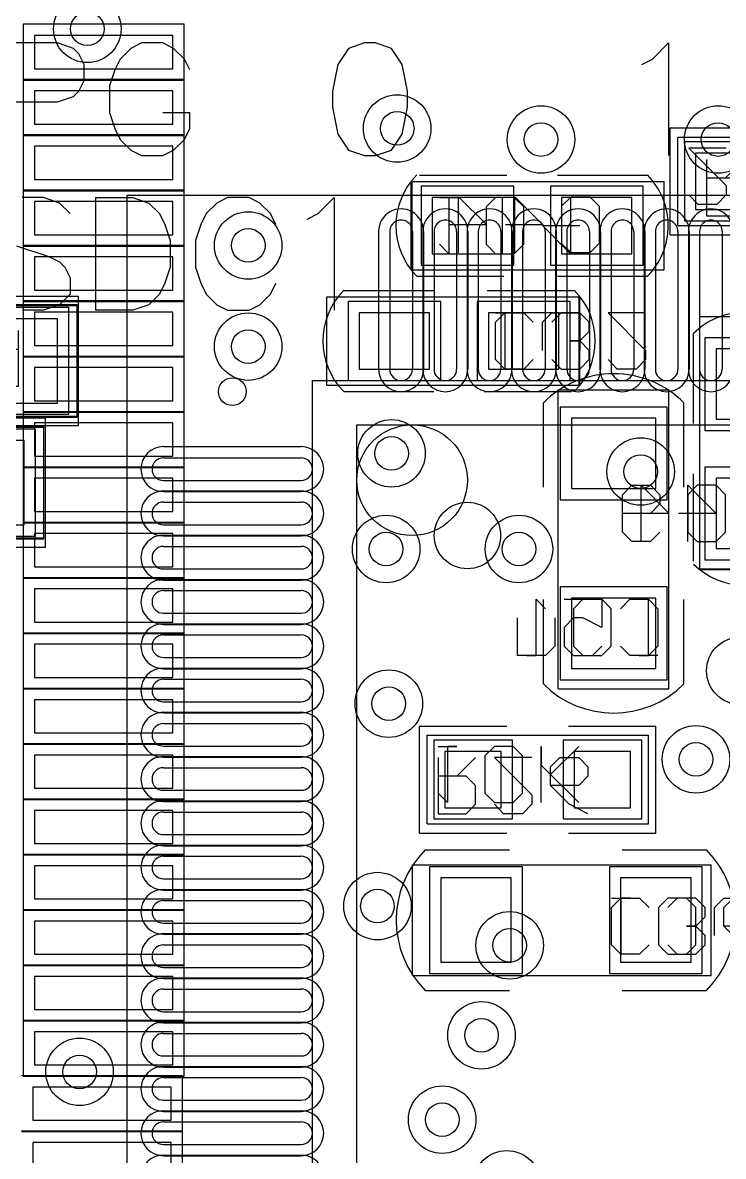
# Model space of a CAD drawing. Header units: millimetres. Extents: x 40.7 to 137.6, y 57.5 to 86.7.
# Drawn here: x 49.02 to 55.35, y 70.71 to 80.96 of the extents above; entities that cross this region are included whole.
import ezdxf

# ---------------------------------------------------------------- set-up
doc = ezdxf.new("R2010")
doc.units = ezdxf.units.MM
for name, color, linetype in [('BottomOverlay', 54, 'Continuous'), ('BottomPaste', 16, 'Continuous'), ('BottomSolder', 6, 'Continuous'), ('DrillDrawing', 1, 'Continuous'), ('Mechanical13', 56, 'Continuous'), ('Mechanical14', 56, 'Continuous'), ('Mechanical15', 56, 'Continuous'), ('Mechanical16', 56, 'Continuous'), ('MultiLayer', 9, 'Continuous'), ('TopOverlay', 2, 'Continuous'), ('TopPaste', 8, 'Continuous'), ('TopSolder', 216, 'Continuous'), ('ViaHoleLayer', 16, 'Continuous')]:
    doc.layers.add(name, color=color, linetype=linetype)

# ---------------------------------------------------------------- blocks, each defined once
blk = doc.blocks.new('0402C_B_20')
at = {"layer": 'BottomOverlay'}
for p, q in [((0.356, 0.457), (-0.432, 0.457)), ((1.626, 0.457), (0.813, 0.457)), ((0.33, -0.457), (-0.457, -0.457)), ((1.626, -0.457), (0.813, -0.457))]:
    blk.add_line(p, q, dxfattribs=at)
for centre, start, end in [((0, 0), 135, 225), ((1.168, 0), 315, 45)]:
    blk.add_arc(centre, 0.647, start, end, dxfattribs=at)
at = {"layer": 'BottomPaste'}
for p, q in [((-0.318, 0.254), (-0.318, -0.254)), ((0.318, 0.254), (-0.318, 0.254)), ((0.318, -0.254), (0.318, 0.254)), ((0.851, 0.254), (0.851, -0.254)), ((1.486, 0.254), (0.851, 0.254)), ((1.486, -0.254), (1.486, 0.254)), ((-0.318, -0.254), (0.318, -0.254)), ((0.851, -0.254), (1.486, -0.254))]:
    blk.add_line(p, q, dxfattribs=at)
at = {"layer": 'BottomSolder'}
for p, q in [((-0.419, 0.356), (-0.419, -0.356)), ((0.419, 0.356), (-0.419, 0.356)), ((0.419, -0.356), (0.419, 0.356)), ((0.749, 0.356), (0.749, -0.356)), ((1.587, 0.356), (0.749, 0.356)), ((1.587, -0.356), (1.587, 0.356)), ((-0.419, -0.356), (0.419, -0.356)), ((0.749, -0.356), (1.587, -0.356))]:
    blk.add_line(p, q, dxfattribs=at)
at = {"layer": 'Mechanical14'}
for p, q in [((-0.508, 0.4), (-0.508, -0.4)), ((1.778, 0.4), (-0.508, 0.4)), ((1.778, 0.4), (1.778, -0.4)), ((-1.1, 0.169), (-1.016, 0.254)), ((-1.016, 0.254), (-0.846, 0.254)), ((-0.846, 0.254), (-0.762, 0.169)), ((-0.508, 0.254), (-0.592, 0.169)), ((-0.338, 0.254), (-0.508, 0.254)), ((-0.254, 0.169), (-0.338, 0.254)), ((-0.085, 0.169), (0, 0.254)), ((0, 0.254), (0.169, 0.254)), ((0.169, 0.254), (0.254, 0.169)), ((-1.1, 0.085), (-1.1, 0.169)), ((-0.592, 0.169), (-0.592, 0.085)), ((0.254, 0.169), (0.254, -0.169)), ((-0.762, -0.254), (-1.1, 0.085)), ((-0.592, 0.085), (-0.508, 0)), ((-0.508, 0), (-0.592, -0.085)), ((-0.592, -0.085), (-0.592, -0.169)), ((-0.508, 0), (-0.423, 0)), ((-0.423, 0), (-0.508, 0)), ((-0.592, -0.169), (-0.508, -0.254)), ((-0.338, -0.254), (-0.254, -0.169)), ((0, -0.254), (-0.085, -0.169)), ((0.254, -0.169), (0.169, -0.254)), ((-1.1, -0.254), (-0.762, -0.254)), ((-0.508, -0.254), (-0.338, -0.254)), ((0.169, -0.254), (0, -0.254)), ((1.778, -0.4), (-0.508, -0.4))]:
    blk.add_line(p, q, dxfattribs=at)
at = {"layer": 'Mechanical16'}
for p, q in [((1.778, 0.4), (-0.5, 0.4)), ((-0.5, 0.4), (-0.5, -0.4)), ((1.778, 0.4), (1.778, -0.4)), ((0.169, -0.254), (0.169, 0.254)), ((0.169, 0.254), (0.254, 0.169)), ((-0.508, -0.254), (-0.508, 0.085)), ((-0.169, 0.085), (-0.169, -0.169)), ((-0.169, -0.169), (-0.254, -0.254)), ((-0.254, -0.254), (-0.508, -0.254)), ((0.254, -0.254), (0.085, -0.254)), ((0.085, -0.254), (0.169, -0.254)), ((1.778, -0.4), (-0.5, -0.4))]:
    blk.add_line(p, q, dxfattribs=at)
blk = doc.blocks.new('0603C_B_24')
at = {"layer": 'BottomOverlay'}
for p, q in [((0.305, 0.635), (-0.457, 0.635)), ((2.083, 0.635), (1.321, 0.635)), ((0.305, -0.635), (-0.457, -0.635)), ((2.083, -0.635), (1.321, -0.635))]:
    blk.add_line(p, q, dxfattribs=at)
for centre, start, end in [((0.178, 0), 135, 225), ((1.448, 0), 315, 45)]:
    blk.add_arc(centre, 0.898, start, end, dxfattribs=at)
at = {"layer": 'BottomPaste'}
for p, q in [((-0.318, 0.381), (-0.318, -0.381)), ((0.318, 0.381), (-0.318, 0.381)), ((0.318, -0.381), (0.318, 0.381)), ((1.308, 0.381), (1.308, -0.381)), ((1.943, 0.381), (1.308, 0.381)), ((1.943, -0.381), (1.943, 0.381)), ((-0.318, -0.381), (0.318, -0.381)), ((1.308, -0.381), (1.943, -0.381))]:
    blk.add_line(p, q, dxfattribs=at)
at = {"layer": 'BottomSolder'}
for p, q in [((-0.419, 0.483), (-0.419, -0.483)), ((0.419, 0.483), (-0.419, 0.483)), ((0.419, -0.483), (0.419, 0.483)), ((1.206, 0.483), (1.206, -0.483)), ((2.045, 0.483), (1.206, 0.483)), ((2.045, -0.483), (2.045, 0.483)), ((-0.419, -0.483), (0.419, -0.483)), ((1.206, -0.483), (2.045, -0.483))]:
    blk.add_line(p, q, dxfattribs=at)
at = {"layer": 'Mechanical14'}
for p, q in [((-0.5, 0.5), (-0.5, -0.5)), ((2.2, 0.5), (-0.5, 0.5)), ((2.2, 0.5), (2.2, -0.5)), ((-0.954, 0.308), (-0.785, 0.223)), ((-0.362, 0.308), (-0.446, 0.223)), ((-0.192, 0.308), (-0.362, 0.308)), ((-0.108, 0.223), (-0.192, 0.308)), ((0.061, 0.223), (0.146, 0.308)), ((0.146, 0.308), (0.315, 0.308)), ((0.315, 0.308), (0.4, 0.223)), ((-0.785, 0.223), (-0.616, 0.054)), ((-0.446, 0.223), (-0.446, 0.139)), ((0.4, 0.223), (0.4, -0.115)), ((-0.446, 0.139), (-0.362, 0.054)), ((-0.954, -0.031), (-0.87, 0.054)), ((-0.87, 0.054), (-0.616, 0.054)), ((-0.616, 0.054), (-0.616, -0.115)), ((-0.362, 0.054), (-0.446, -0.031)), ((-0.362, 0.054), (-0.277, 0.054)), ((-0.277, 0.054), (-0.362, 0.054)), ((-0.954, -0.115), (-0.954, -0.031)), ((-0.446, -0.031), (-0.446, -0.115)), ((-0.87, -0.2), (-0.954, -0.115)), ((-0.7, -0.2), (-0.87, -0.2)), ((-0.616, -0.115), (-0.7, -0.2)), ((-0.446, -0.115), (-0.362, -0.2)), ((-0.362, -0.2), (-0.192, -0.2)), ((-0.192, -0.2), (-0.108, -0.115)), ((0.146, -0.2), (0.061, -0.115)), ((0.315, -0.2), (0.146, -0.2)), ((0.4, -0.115), (0.315, -0.2)), ((2.2, -0.5), (-0.5, -0.5))]:
    blk.add_line(p, q, dxfattribs=at)
at = {"layer": 'Mechanical16'}
for p, q in [((2.2, 0.5), (-0.5, 0.5)), ((-0.5, 0.5), (-0.5, -0.5)), ((2.2, 0.5), (2.2, -0.5)), ((-0.277, 0.308), (-0.362, 0.223)), ((-0.108, 0.308), (-0.277, 0.308)), ((-0.023, 0.223), (-0.108, 0.308)), ((0.315, -0.2), (0.315, 0.308)), ((0.315, 0.308), (0.4, 0.223)), ((-0.362, 0.223), (-0.362, -0.115)), ((-0.023, -0.115), (-0.023, 0.223)), ((-0.87, -0.2), (-0.87, 0.139)), ((-0.531, 0.139), (-0.531, -0.115)), ((-0.616, -0.2), (-0.87, -0.2)), ((-0.531, -0.115), (-0.616, -0.2)), ((-0.362, -0.115), (-0.277, -0.2)), ((-0.277, -0.2), (-0.108, -0.2)), ((-0.108, -0.2), (-0.023, -0.115)), ((0.4, -0.2), (0.231, -0.2)), ((0.231, -0.2), (0.315, -0.2)), ((2.2, -0.5), (-0.5, -0.5))]:
    blk.add_line(p, q, dxfattribs=at)
blk = doc.blocks.new('0402C_B_32')
at = {"layer": 'BottomOverlay'}
for p, q in [((-0.432, 0.457), (0.356, 0.457)), ((0.813, 0.457), (1.626, 0.457)), ((-0.457, -0.457), (0.33, -0.457)), ((0.813, -0.457), (1.626, -0.457))]:
    blk.add_line(p, q, dxfattribs=at)
for centre, start, end in [((0, 0), 135, 225), ((1.168, 0), 315, 45)]:
    blk.add_arc(centre, 0.647, start, end, dxfattribs=at)
at = {"layer": 'BottomPaste'}
for p, q in [((-0.318, 0.254), (-0.318, -0.254)), ((0.318, 0.254), (-0.318, 0.254)), ((0.318, -0.254), (0.318, 0.254)), ((0.851, 0.254), (0.851, -0.254)), ((1.486, 0.254), (0.851, 0.254)), ((1.486, -0.254), (1.486, 0.254)), ((-0.318, -0.254), (0.318, -0.254)), ((0.851, -0.254), (1.486, -0.254))]:
    blk.add_line(p, q, dxfattribs=at)
at = {"layer": 'BottomSolder'}
for p, q in [((-0.419, 0.356), (-0.419, -0.356)), ((0.419, 0.356), (-0.419, 0.356)), ((0.419, -0.356), (0.419, 0.356)), ((0.749, 0.356), (0.749, -0.356)), ((1.587, 0.356), (0.749, 0.356)), ((1.587, -0.356), (1.587, 0.356)), ((-0.419, -0.356), (0.419, -0.356)), ((0.749, -0.356), (1.587, -0.356))]:
    blk.add_line(p, q, dxfattribs=at)
at = {"layer": 'Mechanical14'}
for p, q in [((-0.508, 0.4), (1.778, 0.4)), ((-0.508, -0.4), (-0.508, 0.4)), ((1.778, -0.4), (1.778, 0.4)), ((-0.08, -0.247), (-0.08, 0.261)), ((-0.08, 0.261), (0.174, 0.007)), ((0.428, -0.247), (0.428, 0.261)), ((0.428, 0.261), (0.682, 0.007)), ((0.851, 0.176), (0.936, 0.261)), ((0.936, 0.261), (1.105, 0.261)), ((1.105, 0.261), (1.19, 0.176)), ((1.19, 0.176), (1.19, -0.163)), ((0.174, 0.007), (-0.164, 0.007)), ((0.682, 0.007), (0.344, 0.007)), ((0.936, -0.247), (0.851, -0.163)), ((1.19, -0.163), (1.105, -0.247)), ((1.105, -0.247), (0.936, -0.247)), ((-0.508, -0.4), (1.778, -0.4))]:
    blk.add_line(p, q, dxfattribs=at)
at = {"layer": 'Mechanical16'}
for p, q in [((-0.5, -0.4), (-0.5, 0.4)), ((-0.5, 0.4), (1.778, 0.4)), ((1.778, -0.4), (1.778, 0.4)), ((-0.254, 0.254), (-0.085, 0.254)), ((-0.085, 0.254), (-0.169, 0.254)), ((-0.169, 0.254), (-0.169, -0.254)), ((0.254, 0.254), (0.169, 0.169)), ((0.423, 0.254), (0.254, 0.254)), ((0.508, 0.169), (0.423, 0.254)), ((0.931, 0.254), (0.931, -0.254)), ((0.169, 0.169), (0.169, -0.169)), ((0.508, -0.169), (0.508, 0.169)), ((0.931, -0.254), (0.677, 0)), ((0.677, 0), (1.016, 0)), ((-0.169, -0.254), (-0.254, -0.169)), ((0.169, -0.169), (0.254, -0.254)), ((0.423, -0.254), (0.508, -0.169)), ((0.254, -0.254), (0.423, -0.254)), ((-0.5, -0.4), (1.778, -0.4))]:
    blk.add_line(p, q, dxfattribs=at)
blk = doc.blocks.new('0402C_B_33')
at = {"layer": 'BottomOverlay'}
for p, q in [((-0.432, 0.457), (0.356, 0.457)), ((0.813, 0.457), (1.626, 0.457)), ((-0.457, -0.457), (0.33, -0.457)), ((0.813, -0.457), (1.626, -0.457))]:
    blk.add_line(p, q, dxfattribs=at)
for centre, start, end in [((0, 0), 135, 225), ((1.168, 0), 315, 45)]:
    blk.add_arc(centre, 0.647, start, end, dxfattribs=at)
at = {"layer": 'BottomPaste'}
for p, q in [((-0.318, 0.254), (-0.318, -0.254)), ((0.318, 0.254), (-0.318, 0.254)), ((0.318, -0.254), (0.318, 0.254)), ((0.851, 0.254), (0.851, -0.254)), ((1.486, 0.254), (0.851, 0.254)), ((1.486, -0.254), (1.486, 0.254)), ((-0.318, -0.254), (0.318, -0.254)), ((0.851, -0.254), (1.486, -0.254))]:
    blk.add_line(p, q, dxfattribs=at)
at = {"layer": 'BottomSolder'}
for p, q in [((-0.419, 0.356), (-0.419, -0.356)), ((0.419, 0.356), (-0.419, 0.356)), ((0.419, -0.356), (0.419, 0.356)), ((0.749, 0.356), (0.749, -0.356)), ((1.587, 0.356), (0.749, 0.356)), ((1.587, -0.356), (1.587, 0.356)), ((-0.419, -0.356), (0.419, -0.356)), ((0.749, -0.356), (1.587, -0.356))]:
    blk.add_line(p, q, dxfattribs=at)
at = {"layer": 'Mechanical14'}
for p, q in [((-0.254, 1.016), (-0.169, 1.1)), ((-0.169, 1.1), (0.169, 1.1)), ((0, 0.846), (0, 1.1)), ((0.169, 1.1), (0.254, 1.016)), ((-0.254, 0.846), (-0.254, 1.016)), ((0.254, 1.016), (0.254, 0.846)), ((-0.169, 0.762), (-0.254, 0.846)), ((0.085, 0.762), (0, 0.846)), ((0.254, 0.846), (0.169, 0.762)), ((0.169, 0.762), (0.085, 0.762)), ((0, 0.254), (0, 0.592)), ((-0.254, 0.508), (0.254, 0.508)), ((0.254, 0.508), (0, 0.254)), ((-0.508, 0.4), (-0.508, -0.4)), ((-0.508, 0.4), (1.778, 0.4)), ((1.778, 0.4), (1.778, -0.4)), ((-0.254, 0), (-0.169, 0.085)), ((0.169, 0.085), (0.254, 0)), ((-0.254, -0.169), (-0.254, 0)), ((0.254, 0), (0.254, -0.169)), ((-0.169, -0.254), (-0.254, -0.169)), ((0.254, -0.169), (0.169, -0.254)), ((0.169, -0.254), (-0.169, -0.254)), ((-0.508, -0.4), (1.778, -0.4))]:
    blk.add_line(p, q, dxfattribs=at)
at = {"layer": 'Mechanical16'}
for p, q in [((-0.254, 0.931), (0.254, 0.931)), ((0, 0.677), (0, 1.016)), ((0.254, 0.931), (0, 0.677)), ((-0.169, 0.508), (-0.254, 0.423)), ((-0.254, 0.423), (-0.254, 0.254)), ((0.169, 0.508), (-0.169, 0.508)), ((0.254, 0.423), (0.169, 0.508)), ((0.254, 0.254), (0.254, 0.423)), ((-0.5, 0.4), (1.778, 0.4)), ((-0.5, 0.4), (-0.5, -0.4)), ((1.778, 0.4), (1.778, -0.4)), ((-0.254, 0.254), (-0.169, 0.169)), ((0.169, 0.169), (0.254, 0.254)), ((-0.169, 0.169), (0.169, 0.169)), ((-0.254, -0.254), (-0.254, -0.085)), ((-0.254, -0.085), (-0.254, -0.169)), ((-0.254, -0.169), (0.254, -0.169)), ((0.254, -0.169), (0.169, -0.254)), ((-0.5, -0.4), (1.778, -0.4))]:
    blk.add_line(p, q, dxfattribs=at)
blk = doc.blocks.new('0603C_B_35')
at = {"layer": 'BottomOverlay'}
for p, q in [((-0.457, 0.635), (0.305, 0.635)), ((1.321, 0.635), (2.083, 0.635)), ((-0.457, -0.635), (0.305, -0.635)), ((1.321, -0.635), (2.083, -0.635))]:
    blk.add_line(p, q, dxfattribs=at)
for centre, start, end in [((0.178, 0), 135, 225), ((1.448, 0), 315, 45)]:
    blk.add_arc(centre, 0.898, start, end, dxfattribs=at)
at = {"layer": 'BottomPaste'}
for p, q in [((-0.318, 0.381), (-0.318, -0.381)), ((0.318, 0.381), (-0.318, 0.381)), ((0.318, -0.381), (0.318, 0.381)), ((1.308, 0.381), (1.308, -0.381)), ((1.943, 0.381), (1.308, 0.381)), ((1.943, -0.381), (1.943, 0.381)), ((-0.318, -0.381), (0.318, -0.381)), ((1.308, -0.381), (1.943, -0.381))]:
    blk.add_line(p, q, dxfattribs=at)
at = {"layer": 'BottomSolder'}
for p, q in [((-0.419, 0.483), (-0.419, -0.483)), ((0.419, 0.483), (-0.419, 0.483)), ((0.419, -0.483), (0.419, 0.483)), ((1.206, 0.483), (1.206, -0.483)), ((2.045, 0.483), (1.206, 0.483)), ((2.045, -0.483), (2.045, 0.483)), ((-0.419, -0.483), (0.419, -0.483)), ((1.206, -0.483), (2.045, -0.483))]:
    blk.add_line(p, q, dxfattribs=at)
at = {"layer": 'Mechanical14'}
for p, q in [((-0.2, 0.616), (-0.2, 0.785)), ((-0.2, 0.785), (-0.2, 0.7)), ((-0.2, 0.7), (0.308, 0.7)), ((0.308, 0.7), (0.223, 0.616)), ((-0.5, 0.5), (2.2, 0.5)), ((-0.5, 0.5), (-0.5, -0.5)), ((-0.115, 0.446), (-0.2, 0.362)), ((0.054, 0.446), (-0.115, 0.446)), ((0.139, 0.362), (0.054, 0.446)), ((0.308, 0.446), (0.308, 0.108)), ((2.2, 0.5), (2.2, -0.5)), ((-0.2, 0.362), (-0.2, 0.192)), ((0.139, 0.277), (0.139, 0.362)), ((0.054, 0.108), (0.139, 0.277)), ((-0.2, 0.192), (-0.115, 0.108)), ((0.308, 0.108), (0.054, 0.108)), ((-0.2, -0.146), (-0.115, -0.061)), ((0.223, -0.061), (0.308, -0.146)), ((-0.2, -0.315), (-0.2, -0.146)), ((0.308, -0.146), (0.308, -0.315)), ((-0.115, -0.4), (-0.2, -0.315)), ((0.223, -0.4), (-0.115, -0.4)), ((0.308, -0.315), (0.223, -0.4)), ((-0.5, -0.5), (2.2, -0.5))]:
    blk.add_line(p, q, dxfattribs=at)
at = {"layer": 'Mechanical16'}
for p, q in [((-0.2, 0.616), (-0.2, 0.87)), ((-0.2, 0.87), (0.139, 0.87)), ((-0.115, 0.531), (-0.2, 0.616)), ((0.139, 0.531), (-0.115, 0.531)), ((-0.5, 0.5), (-0.5, -0.5)), ((-0.5, 0.5), (2.2, 0.5)), ((2.2, 0.5), (2.2, -0.5)), ((-0.115, 0.362), (-0.2, 0.277)), ((0.223, 0.362), (-0.115, 0.362)), ((0.308, 0.277), (0.223, 0.362)), ((-0.2, 0.277), (-0.2, 0.108)), ((0.308, 0.108), (0.308, 0.277)), ((-0.2, 0.108), (-0.115, 0.023)), ((0.223, 0.023), (0.308, 0.108)), ((-0.115, 0.023), (0.223, 0.023)), ((-0.2, -0.4), (-0.2, -0.231)), ((-0.2, -0.231), (-0.2, -0.315)), ((-0.2, -0.315), (0.308, -0.315)), ((0.308, -0.315), (0.223, -0.4)), ((-0.5, -0.5), (2.2, -0.5))]:
    blk.add_line(p, q, dxfattribs=at)
blk = doc.blocks.new('FPC_40P_0_5_B_47')
at = {"layer": 'BottomPaste'}
for p, q in [((12.19, -1.661), (11.89, -1.661)), ((12.19, -2.911), (12.19, -1.661)), ((12.39, -1.661), (12.39, -2.911)), ((12.69, -1.661), (12.39, -1.661)), ((12.69, -2.911), (12.69, -1.661)), ((13.19, -1.675), (12.89, -1.675)), ((12.89, -1.675), (12.89, -2.925)), ((13.19, -2.925), (13.19, -1.675)), ((13.69, -1.675), (13.39, -1.675)), ((13.39, -1.675), (13.39, -2.925)), ((13.69, -2.925), (13.69, -1.675)), ((14.19, -1.675), (13.89, -1.675)), ((13.89, -1.675), (13.89, -2.925)), ((14.19, -2.925), (14.19, -1.675)), ((14.69, -1.675), (14.39, -1.675)), ((14.39, -1.675), (14.39, -2.925)), ((14.69, -2.925), (14.69, -1.675)), ((15.19, -1.675), (14.89, -1.675)), ((14.89, -1.675), (14.89, -2.925)), ((15.19, -2.925), (15.19, -1.675)), ((15.69, -1.675), (15.39, -1.675)), ((15.39, -1.675), (15.39, -2.925)), ((15.69, -2.925), (15.69, -1.675)), ((16.19, -1.675), (15.89, -1.675)), ((15.89, -1.675), (15.89, -2.925)), ((16.19, -2.925), (16.19, -1.675)), ((16.69, -1.675), (16.39, -1.675)), ((16.39, -1.675), (16.39, -2.925)), ((16.69, -2.925), (16.69, -1.675)), ((17.19, -1.675), (16.89, -1.675)), ((16.89, -1.675), (16.89, -2.925)), ((17.19, -2.925), (17.19, -1.675)), ((17.69, -1.675), (17.39, -1.675)), ((17.39, -1.675), (17.39, -2.925)), ((17.69, -2.925), (17.69, -1.675)), ((18.19, -1.675), (17.89, -1.675)), ((17.89, -1.675), (17.89, -2.925)), ((18.19, -2.925), (18.19, -1.675)), ((18.69, -1.675), (18.39, -1.675)), ((18.39, -1.675), (18.39, -2.925)), ((18.69, -2.925), (18.69, -1.675)), ((19.19, -1.675), (18.89, -1.675)), ((18.89, -1.675), (18.89, -2.925)), ((19.19, -2.925), (19.19, -1.675)), ((19.69, -1.675), (19.39, -1.675)), ((19.39, -1.675), (19.39, -2.925)), ((19.69, -2.925), (19.69, -1.675)), ((20.19, -1.675), (19.89, -1.675)), ((19.89, -1.675), (19.89, -2.925)), ((20.19, -2.925), (20.19, -1.675)), ((20.69, -1.675), (20.39, -1.675)), ((20.39, -1.675), (20.39, -2.925)), ((20.69, -2.925), (20.69, -1.675)), ((21.19, -1.675), (20.89, -1.675)), ((20.89, -1.675), (20.89, -2.925)), ((21.19, -2.925), (21.19, -1.675)), ((21.69, -1.675), (21.39, -1.675)), ((21.39, -1.675), (21.39, -2.925)), ((21.69, -2.925), (21.69, -1.675)), ((22.19, -1.675), (21.89, -1.675)), ((21.89, -1.675), (21.89, -2.925)), ((22.19, -2.925), (22.19, -1.675)), ((11.89, -2.911), (12.19, -2.911)), ((12.39, -2.911), (12.69, -2.911)), ((12.89, -2.925), (13.19, -2.925)), ((13.39, -2.925), (13.69, -2.925)), ((13.89, -2.925), (14.19, -2.925)), ((14.39, -2.925), (14.69, -2.925)), ((14.89, -2.925), (15.19, -2.925)), ((15.39, -2.925), (15.69, -2.925)), ((15.89, -2.925), (16.19, -2.925)), ((16.39, -2.925), (16.69, -2.925)), ((16.89, -2.925), (17.19, -2.925)), ((17.39, -2.925), (17.69, -2.925)), ((17.89, -2.925), (18.19, -2.925)), ((18.39, -2.925), (18.69, -2.925)), ((18.89, -2.925), (19.19, -2.925)), ((19.39, -2.925), (19.69, -2.925)), ((19.89, -2.925), (20.19, -2.925)), ((20.39, -2.925), (20.69, -2.925)), ((20.89, -2.925), (21.19, -2.925)), ((21.39, -2.925), (21.69, -2.925)), ((21.89, -2.925), (22.19, -2.925))]:
    blk.add_line(p, q, dxfattribs=at)
at = {"layer": 'BottomSolder'}
for p, q in [((12.288, -1.559), (12.288, -3.013)), ((12.292, -3.013), (12.292, -1.559)), ((13.292, -1.573), (12.788, -1.573)), ((12.788, -1.573), (12.788, -3.027)), ((12.792, -3.013), (12.792, -1.559)), ((13.792, -1.573), (13.288, -1.573)), ((13.288, -1.573), (13.288, -3.027)), ((13.292, -3.027), (13.292, -1.573)), ((14.292, -1.573), (13.788, -1.573)), ((13.788, -1.573), (13.788, -3.027)), ((13.792, -3.027), (13.792, -1.573)), ((14.792, -1.573), (14.288, -1.573)), ((14.288, -1.573), (14.288, -3.027)), ((14.292, -3.027), (14.292, -1.573)), ((15.292, -1.573), (14.788, -1.573)), ((14.788, -1.573), (14.788, -3.027)), ((14.792, -3.027), (14.792, -1.573)), ((15.792, -1.573), (15.288, -1.573)), ((15.288, -1.573), (15.288, -3.027)), ((15.292, -3.027), (15.292, -1.573)), ((16.292, -1.573), (15.788, -1.573)), ((15.788, -1.573), (15.788, -3.027)), ((15.792, -3.027), (15.792, -1.573)), ((16.792, -1.573), (16.288, -1.573)), ((16.288, -1.573), (16.288, -3.027)), ((16.292, -3.027), (16.292, -1.573)), ((17.292, -1.573), (16.788, -1.573)), ((16.788, -1.573), (16.788, -3.027)), ((16.792, -3.027), (16.792, -1.573)), ((17.792, -1.573), (17.288, -1.573)), ((17.288, -1.573), (17.288, -3.027)), ((17.292, -3.027), (17.292, -1.573)), ((18.292, -1.573), (17.788, -1.573)), ((17.788, -1.573), (17.788, -3.027)), ((17.792, -3.027), (17.792, -1.573)), ((18.792, -1.573), (18.288, -1.573)), ((18.288, -1.573), (18.288, -3.027)), ((18.292, -3.027), (18.292, -1.573)), ((19.292, -1.573), (18.788, -1.573)), ((18.788, -1.573), (18.788, -3.027)), ((18.792, -3.027), (18.792, -1.573)), ((19.792, -1.573), (19.288, -1.573)), ((19.288, -1.573), (19.288, -3.027)), ((19.292, -3.027), (19.292, -1.573)), ((20.292, -1.573), (19.788, -1.573)), ((19.788, -1.573), (19.788, -3.027)), ((19.792, -3.027), (19.792, -1.573)), ((20.792, -1.573), (20.288, -1.573)), ((20.288, -1.573), (20.288, -3.027)), ((20.292, -3.027), (20.292, -1.573)), ((21.292, -1.573), (20.788, -1.573)), ((20.788, -1.573), (20.788, -3.027)), ((20.792, -3.027), (20.792, -1.573)), ((21.792, -1.573), (21.288, -1.573)), ((21.288, -1.573), (21.288, -3.027)), ((21.292, -3.027), (21.292, -1.573)), ((22.292, -1.573), (21.788, -1.573)), ((21.788, -1.573), (21.788, -3.027)), ((21.792, -3.027), (21.792, -1.573)), ((22.292, -3.027), (22.292, -1.573)), ((11.788, -3.013), (12.292, -3.013)), ((12.288, -3.013), (12.792, -3.013)), ((12.788, -3.027), (13.292, -3.027)), ((13.288, -3.027), (13.792, -3.027)), ((13.788, -3.027), (14.292, -3.027)), ((14.288, -3.027), (14.792, -3.027)), ((14.788, -3.027), (15.292, -3.027)), ((15.288, -3.027), (15.792, -3.027)), ((15.788, -3.027), (16.292, -3.027)), ((16.288, -3.027), (16.792, -3.027)), ((16.788, -3.027), (17.292, -3.027)), ((17.288, -3.027), (17.792, -3.027)), ((17.788, -3.027), (18.292, -3.027)), ((18.288, -3.027), (18.792, -3.027)), ((18.788, -3.027), (19.292, -3.027)), ((19.288, -3.027), (19.792, -3.027)), ((19.788, -3.027), (20.292, -3.027)), ((20.288, -3.027), (20.792, -3.027)), ((20.788, -3.027), (21.292, -3.027)), ((21.288, -3.027), (21.792, -3.027)), ((21.788, -3.027), (22.292, -3.027))]:
    blk.add_line(p, q, dxfattribs=at)
blk = doc.blocks.new('0402R_B_50')
at = {"layer": 'BottomOverlay'}
for p, q in [((-0.279, 0.483), (-1.067, 0.483)), ((-1.067, 0.483), (-1.067, -0.483)), ((1.067, 0.483), (0.279, 0.483)), ((1.067, 0.483), (1.067, -0.483)), ((-0.279, -0.483), (-1.067, -0.483)), ((1.067, -0.483), (0.279, -0.483))]:
    blk.add_line(p, q, dxfattribs=at)
at = {"layer": 'BottomPaste'}
for p, q in [((-0.838, 0.254), (-0.838, -0.254)), ((-0.33, 0.254), (-0.838, 0.254)), ((-0.33, -0.254), (-0.33, 0.254)), ((0.33, 0.254), (0.33, -0.254)), ((0.838, 0.254), (0.33, 0.254)), ((0.838, -0.254), (0.838, 0.254)), ((-0.838, -0.254), (-0.33, -0.254)), ((0.33, -0.254), (0.838, -0.254))]:
    blk.add_line(p, q, dxfattribs=at)
at = {"layer": 'BottomSolder'}
for p, q in [((-0.94, 0.356), (-0.94, -0.356)), ((-0.229, 0.356), (-0.94, 0.356)), ((-0.229, -0.356), (-0.229, 0.356)), ((0.229, 0.356), (0.229, -0.356)), ((0.94, 0.356), (0.229, 0.356)), ((0.94, -0.356), (0.94, 0.356)), ((-0.94, -0.356), (-0.229, -0.356)), ((0.229, -0.356), (0.94, -0.356))]:
    blk.add_line(p, q, dxfattribs=at)
at = {"layer": 'Mechanical14'}
for p, q in [((-1, 0.4), (-1, -0.4)), ((1, 0.4), (-1, 0.4)), ((-0.454, 0.308), (-0.285, 0.223)), ((0.054, 0.223), (0.138, 0.308)), ((0.138, 0.308), (0.308, 0.308)), ((0.308, 0.308), (0.392, 0.223)), ((0.646, 0.308), (0.561, 0.223)), ((0.9, 0.308), (0.646, 0.308)), ((0.9, -0.2), (0.9, 0.308)), ((1, 0.4), (1, -0.4)), ((-0.285, 0.223), (-0.116, 0.054)), ((0.054, 0.139), (0.054, 0.223)), ((0.561, 0.223), (0.561, 0.054)), ((0.392, -0.2), (0.054, 0.139)), ((-0.454, -0.031), (-0.37, 0.054)), ((-0.37, 0.054), (-0.116, 0.054)), ((-0.116, 0.054), (-0.116, -0.115)), ((0.561, 0.054), (0.646, -0.031)), ((-0.454, -0.115), (-0.454, -0.031)), ((0.731, -0.031), (0.561, -0.2)), ((0.646, -0.031), (0.9, -0.031)), ((-0.37, -0.2), (-0.454, -0.115)), ((-0.2, -0.2), (-0.37, -0.2)), ((-0.116, -0.115), (-0.2, -0.2)), ((0.054, -0.2), (0.392, -0.2)), ((1, -0.4), (-1, -0.4))]:
    blk.add_line(p, q, dxfattribs=at)
at = {"layer": 'Mechanical16'}
for p, q in [((1, 0.4), (-1, 0.4)), ((-1, 0.4), (-1, -0.4)), ((1, 0.4), (1, -0.4)), ((-0.031, -0.131), (-0.37, 0.208)), ((-0.37, 0.208), (-0.116, -0.046)), ((-0.031, 0.208), (-0.031, -0.3)), ((0.223, 0.208), (0.138, 0.123)), ((0.392, 0.208), (0.223, 0.208)), ((0.477, 0.123), (0.392, 0.208)), ((0.815, -0.3), (0.815, 0.208)), ((0.815, 0.208), (0.9, 0.123)), ((0.138, 0.123), (0.138, -0.215)), ((0.477, -0.215), (0.477, 0.123)), ((-0.116, -0.046), (-0.37, -0.3)), ((-0.031, -0.3), (-0.031, -0.131)), ((0.138, -0.215), (0.223, -0.3)), ((0.223, -0.3), (0.392, -0.3)), ((0.392, -0.3), (0.477, -0.215)), ((0.9, -0.3), (0.731, -0.3)), ((0.731, -0.3), (0.815, -0.3)), ((1, -0.4), (-1, -0.4))]:
    blk.add_line(p, q, dxfattribs=at)
blk = doc.blocks.new('0402R_B_52')
at = {"layer": 'BottomOverlay'}
for p, q in [((-0.279, 0.483), (-1.067, 0.483)), ((-1.067, 0.483), (-1.067, -0.483)), ((1.067, 0.483), (0.279, 0.483)), ((1.067, 0.483), (1.067, -0.483)), ((-0.279, -0.483), (-1.067, -0.483)), ((1.067, -0.483), (0.279, -0.483))]:
    blk.add_line(p, q, dxfattribs=at)
at = {"layer": 'BottomPaste'}
for p, q in [((-0.838, 0.254), (-0.838, -0.254)), ((-0.33, 0.254), (-0.838, 0.254)), ((-0.33, -0.254), (-0.33, 0.254)), ((0.33, 0.254), (0.33, -0.254)), ((0.838, 0.254), (0.33, 0.254)), ((0.838, -0.254), (0.838, 0.254)), ((-0.838, -0.254), (-0.33, -0.254)), ((0.33, -0.254), (0.838, -0.254))]:
    blk.add_line(p, q, dxfattribs=at)
at = {"layer": 'BottomSolder'}
for p, q in [((-0.94, 0.356), (-0.94, -0.356)), ((-0.229, 0.356), (-0.94, 0.356)), ((-0.229, -0.356), (-0.229, 0.356)), ((0.229, 0.356), (0.229, -0.356)), ((0.94, 0.356), (0.229, 0.356)), ((0.94, -0.356), (0.94, 0.356)), ((-0.94, -0.356), (-0.229, -0.356)), ((0.229, -0.356), (0.94, -0.356))]:
    blk.add_line(p, q, dxfattribs=at)
at = {"layer": 'Mechanical14'}
for p, q in [((-1, 0.4), (-1, -0.4)), ((1, 0.4), (-1, 0.4)), ((-0.614, 0.226), (-0.53, 0.311)), ((-0.53, 0.311), (-0.36, 0.311)), ((-0.36, 0.311), (-0.276, 0.226)), ((-0.022, -0.197), (-0.022, 0.311)), ((-0.022, 0.311), (0.232, 0.057)), ((0.486, 0.311), (0.401, 0.226)), ((0.74, 0.311), (0.486, 0.311)), ((0.74, -0.197), (0.74, 0.311)), ((1, 0.4), (1, -0.4)), ((-0.614, 0.141), (-0.614, 0.226)), ((0.401, 0.226), (0.401, 0.057)), ((-0.276, -0.197), (-0.614, 0.141)), ((0.232, 0.057), (-0.106, 0.057)), ((0.401, 0.057), (0.486, -0.028)), ((0.571, -0.028), (0.401, -0.197)), ((0.486, -0.028), (0.74, -0.028)), ((-0.614, -0.197), (-0.276, -0.197)), ((1, -0.4), (-1, -0.4))]:
    blk.add_line(p, q, dxfattribs=at)
at = {"layer": 'Mechanical16'}
for p, q in [((1, 0.4), (-1, 0.4)), ((-1, 0.4), (-1, -0.4)), ((1, 0.4), (1, -0.4)), ((-2.062, -0.215), (-2.486, 0.208)), ((-2.062, 0.292), (-2.147, 0.292)), ((-2.147, 0.292), (-2.147, 0.208)), ((-2.147, 0.208), (-2.062, 0.208)), ((-2.062, 0.208), (-2.062, 0.292)), ((-1.724, -0.3), (-1.724, 0.208)), ((-1.724, 0.208), (-1.639, 0.123)), ((-0.624, -0.131), (-0.962, 0.208)), ((-0.962, 0.208), (-0.708, -0.046)), ((-0.624, 0.208), (-0.624, -0.3)), ((-0.37, 0.208), (-0.454, 0.123)), ((-0.2, 0.208), (-0.37, 0.208)), ((-0.116, 0.123), (-0.2, 0.208)), ((0.138, 0.208), (0.054, 0.123)), ((0.308, 0.208), (0.138, 0.208)), ((0.392, 0.123), (0.308, 0.208)), ((0.561, 0.123), (0.646, 0.208)), ((0.646, 0.208), (0.815, 0.208)), ((0.815, 0.208), (0.9, 0.123)), ((-0.454, 0.123), (-0.454, -0.215)), ((-0.116, -0.215), (-0.116, 0.123)), ((0.054, 0.123), (0.054, -0.215)), ((0.392, -0.215), (0.392, 0.123)), ((0.561, 0.039), (0.561, 0.123)), ((0.9, -0.3), (0.561, 0.039)), ((-1.131, -0.046), (-1.47, -0.046)), ((-0.708, -0.046), (-0.962, -0.3)), ((-0.624, -0.3), (-0.624, -0.131)), ((-2.401, -0.215), (-2.486, -0.215)), ((-2.486, -0.215), (-2.486, -0.3)), ((-2.486, -0.3), (-2.401, -0.3)), ((-2.401, -0.3), (-2.401, -0.215)), ((-1.639, -0.3), (-1.808, -0.3)), ((-1.808, -0.3), (-1.724, -0.3)), ((-0.454, -0.215), (-0.37, -0.3)), ((-0.37, -0.3), (-0.2, -0.3)), ((-0.2, -0.3), (-0.116, -0.215)), ((0.054, -0.215), (0.138, -0.3)), ((0.138, -0.3), (0.308, -0.3)), ((0.308, -0.3), (0.392, -0.215)), ((0.561, -0.3), (0.9, -0.3)), ((1, -0.4), (-1, -0.4))]:
    blk.add_line(p, q, dxfattribs=at)
blk = doc.blocks.new('0603R_102')
at = {"layer": 'Mechanical13'}
for p, q in [((-1.308, 0.508), (-1.308, -0.508)), ((1.3, 0.508), (-1.308, 0.508)), ((1.3, 0.508), (1.3, -0.508)), ((-0.775, -0.275), (-0.775, 0.233)), ((-0.775, 0.233), (-0.521, 0.233)), ((-0.521, 0.233), (-0.436, 0.148)), ((-0.183, 0.233), (-0.267, 0.148)), ((-0.013, 0.233), (-0.183, 0.233)), ((0.071, 0.148), (-0.013, 0.233)), ((0.325, 0.233), (0.241, 0.148)), ((0.495, 0.233), (0.325, 0.233)), ((0.579, 0.148), (0.495, 0.233)), ((-0.436, 0.148), (-0.436, -0.021)), ((0.071, 0.064), (0.071, 0.148)), ((0.241, 0.148), (0.241, 0.064)), ((0.579, -0.19), (0.579, 0.148)), ((-0.267, -0.275), (0.071, 0.064)), ((0.241, 0.064), (0.325, -0.021)), ((-0.436, -0.021), (-0.521, -0.106)), ((0.325, -0.021), (0.579, -0.021)), ((-0.521, -0.106), (-0.775, -0.106)), ((-0.606, -0.106), (-0.436, -0.275)), ((0.241, -0.19), (0.325, -0.275)), ((0.495, -0.275), (0.579, -0.19)), ((0.071, -0.275), (-0.267, -0.275)), ((0.325, -0.275), (0.495, -0.275)), ((1.3, -0.508), (-1.308, -0.508))]:
    blk.add_line(p, q, dxfattribs=at)
at = {"layer": 'Mechanical15'}
for p, q in [((1.3, 0.5), (-1.308, 0.5)), ((-1.308, 0.5), (-1.308, -0.5)), ((1.3, 0.5), (1.3, -0.5)), ((0.677, 0.031), (0.423, 0.2)), ((0.677, 0.2), (0.677, -0.308)), ((1.1, 0.2), (0.931, 0.2)), ((0.931, 0.2), (1.015, 0.2)), ((1.015, 0.2), (1.015, -0.308)), ((0.677, 0.031), (0.423, -0.139)), ((1.015, -0.308), (1.1, -0.223)), ((1.3, -0.5), (-1.308, -0.5))]:
    blk.add_line(p, q, dxfattribs=at)
at = {"layer": 'TopOverlay'}
for p, q in [((-0.432, 0.584), (-1.321, 0.584)), ((-1.321, 0.584), (-1.321, -0.584)), ((1.321, 0.584), (0.33, 0.584)), ((1.321, 0.584), (1.321, -0.584)), ((-0.432, -0.584), (-1.321, -0.584)), ((1.321, -0.584), (0.33, -0.584))]:
    blk.add_line(p, q, dxfattribs=at)
at = {"layer": 'TopPaste'}
for p, q in [((-1.13, 0.381), (-1.13, -0.381)), ((-0.495, 0.381), (-1.13, 0.381)), ((-0.495, -0.381), (-0.495, 0.381)), ((0.495, 0.381), (0.495, -0.381)), ((1.13, 0.381), (0.495, 0.381)), ((1.13, -0.381), (1.13, 0.381)), ((-1.13, -0.381), (-0.495, -0.381)), ((0.495, -0.381), (1.13, -0.381))]:
    blk.add_line(p, q, dxfattribs=at)
at = {"layer": 'TopSolder'}
for p, q in [((-1.232, 0.483), (-1.232, -0.483)), ((-0.394, 0.483), (-1.232, 0.483)), ((-0.394, -0.483), (-0.394, 0.483)), ((0.394, 0.483), (0.394, -0.483)), ((1.232, 0.483), (0.394, 0.483)), ((1.232, -0.483), (1.232, 0.483)), ((-1.232, -0.483), (-0.394, -0.483)), ((0.394, -0.483), (1.232, -0.483))]:
    blk.add_line(p, q, dxfattribs=at)
blk = doc.blocks.new('0603R_103')
at = {"layer": 'Mechanical13'}
for p, q in [((1.3, 0.508), (-1.308, 0.508)), ((-1.308, 0.508), (-1.308, -0.508)), ((1.3, 0.508), (1.3, -0.508)), ((-0.725, -0.325), (-0.725, 0.183)), ((-0.725, 0.183), (-0.471, 0.183)), ((-0.471, 0.183), (-0.386, 0.098)), ((-0.217, 0.098), (-0.133, 0.183)), ((-0.133, 0.183), (0.037, 0.183)), ((0.037, 0.183), (0.121, 0.098)), ((0.629, 0.183), (0.291, 0.183)), ((0.291, 0.183), (0.291, -0.071)), ((-0.386, 0.098), (-0.386, -0.071)), ((0.121, 0.014), (0.037, -0.071)), ((0.121, 0.098), (0.121, 0.014)), ((0.291, -0.071), (0.46, 0.014)), ((0.46, 0.014), (0.545, 0.014)), ((0.545, 0.014), (0.629, -0.071)), ((-0.386, -0.071), (-0.471, -0.156)), ((0.037, -0.071), (-0.048, -0.071)), ((-0.048, -0.071), (0.037, -0.071)), ((0.037, -0.071), (0.121, -0.156)), ((0.629, -0.071), (0.629, -0.24)), ((-0.471, -0.156), (-0.725, -0.156)), ((-0.556, -0.156), (-0.386, -0.325)), ((0.121, -0.156), (0.121, -0.24)), ((-0.133, -0.325), (-0.217, -0.24)), ((0.121, -0.24), (0.037, -0.325)), ((0.375, -0.325), (0.291, -0.24)), ((0.629, -0.24), (0.545, -0.325)), ((0.037, -0.325), (-0.133, -0.325)), ((0.545, -0.325), (0.375, -0.325)), ((1.3, -0.508), (-1.308, -0.508))]:
    blk.add_line(p, q, dxfattribs=at)
at = {"layer": 'Mechanical15'}
for p, q in [((-1.308, 0.5), (-1.308, -0.5)), ((1.3, 0.5), (-1.308, 0.5)), ((1.3, 0.5), (1.3, -0.5)), ((0.677, 0.031), (0.423, 0.2)), ((0.677, 0.2), (0.677, -0.308)), ((1.1, 0.2), (0.931, 0.2)), ((0.931, 0.2), (1.015, 0.2)), ((1.015, 0.2), (1.015, -0.308)), ((0.677, 0.031), (0.423, -0.139)), ((1.015, -0.308), (1.1, -0.223)), ((1.3, -0.5), (-1.308, -0.5))]:
    blk.add_line(p, q, dxfattribs=at)
at = {"layer": 'TopOverlay'}
for p, q in [((-1.321, 0.584), (-1.321, -0.584)), ((-0.432, 0.584), (-1.321, 0.584)), ((1.321, 0.584), (0.33, 0.584)), ((1.321, 0.584), (1.321, -0.584)), ((-0.432, -0.584), (-1.321, -0.584)), ((1.321, -0.584), (0.33, -0.584))]:
    blk.add_line(p, q, dxfattribs=at)
at = {"layer": 'TopPaste'}
for p, q in [((-1.13, 0.381), (-1.13, -0.381)), ((-0.495, 0.381), (-1.13, 0.381)), ((-0.495, -0.381), (-0.495, 0.381)), ((0.495, 0.381), (0.495, -0.381)), ((1.13, 0.381), (0.495, 0.381)), ((1.13, -0.381), (1.13, 0.381)), ((-1.13, -0.381), (-0.495, -0.381)), ((0.495, -0.381), (1.13, -0.381))]:
    blk.add_line(p, q, dxfattribs=at)
at = {"layer": 'TopSolder'}
for p, q in [((-1.232, 0.483), (-1.232, -0.483)), ((-0.394, 0.483), (-1.232, 0.483)), ((-0.394, -0.483), (-0.394, 0.483)), ((0.394, 0.483), (0.394, -0.483)), ((1.232, 0.483), (0.394, 0.483)), ((1.232, -0.483), (1.232, 0.483)), ((-1.232, -0.483), (-0.394, -0.483)), ((0.394, -0.483), (1.232, -0.483))]:
    blk.add_line(p, q, dxfattribs=at)
blk = doc.blocks.new('ELQFP128_107')
at = {"layer": 'Mechanical13'}
for p, q in [((-7, -7), (-7, 7)), ((-7, 7), (7, 7))]:
    blk.add_line(p, q, dxfattribs=at)
blk.add_circle((-6.1, 6.1), 0.5, dxfattribs=at)
at = {"layer": 'Mechanical15'}
for p, q in [((-8.675, -8.675), (-8.675, 8.675)), ((-8.675, 8.675), (8.675, 8.675))]:
    blk.add_line(p, q, dxfattribs=at)
at = {"layer": 'TopOverlay'}
for p, q in [((-6.6, -6.6), (-6.6, 6.6)), ((-6.6, 6.6), (6.6, 6.6))]:
    blk.add_line(p, q, dxfattribs=at)
for centre, radius in [((-7.725, 6.9), 0.125), ((-5.6, 5.6), 0.3)]:
    blk.add_circle(centre, radius, dxfattribs=at)
at = {"layer": 'TopPaste'}
for p, q in [((-6.302, 8.348), (-6.302, 7.102)), ((-6.098, 8.348), (-6.098, 7.102)), ((-5.902, 8.348), (-5.902, 7.102)), ((-5.698, 8.348), (-5.698, 7.102)), ((-5.502, 8.348), (-5.502, 7.102)), ((-5.298, 8.348), (-5.298, 7.102)), ((-5.102, 8.348), (-5.102, 7.102)), ((-4.898, 8.348), (-4.898, 7.102)), ((-4.702, 8.348), (-4.702, 7.102)), ((-4.498, 8.348), (-4.498, 7.102)), ((-4.302, 8.348), (-4.302, 7.102)), ((-4.098, 8.348), (-4.098, 7.102)), ((-3.902, 8.348), (-3.902, 7.102)), ((-3.698, 8.348), (-3.698, 7.102)), ((-3.502, 8.348), (-3.502, 7.102)), ((-3.298, 8.348), (-3.298, 7.102)), ((-8.348, 6.302), (-7.102, 6.302)), ((-8.348, 6.098), (-7.102, 6.098)), ((-8.348, 5.902), (-7.102, 5.902)), ((-8.348, 5.698), (-7.102, 5.698)), ((-8.348, 5.502), (-7.102, 5.502)), ((-8.348, 5.298), (-7.102, 5.298)), ((-8.348, 5.102), (-7.102, 5.102)), ((-8.348, 4.898), (-7.102, 4.898)), ((-8.348, 4.702), (-7.102, 4.702)), ((-8.348, 4.498), (-7.102, 4.498)), ((-8.348, 4.302), (-7.102, 4.302)), ((-8.348, 4.098), (-7.102, 4.098)), ((-8.348, 3.902), (-7.102, 3.902)), ((-8.348, 3.698), (-7.102, 3.698)), ((-8.348, 3.502), (-7.102, 3.502)), ((-8.348, 3.298), (-7.102, 3.298)), ((-8.348, 3.102), (-7.102, 3.102)), ((-8.348, 2.898), (-7.102, 2.898)), ((-8.348, 2.702), (-7.102, 2.702)), ((-8.348, 2.498), (-7.102, 2.498)), ((-8.348, 2.302), (-7.102, 2.302)), ((-8.348, 2.098), (-7.102, 2.098)), ((-8.348, 1.902), (-7.102, 1.902)), ((-8.348, 1.698), (-7.102, 1.698)), ((-8.348, 1.502), (-7.102, 1.502)), ((-8.348, 1.298), (-7.102, 1.298)), ((-8.348, 1.102), (-7.102, 1.102)), ((-8.348, 0.898), (-7.102, 0.898)), ((-8.348, 0.702), (-7.102, 0.702)), ((-8.348, 0.498), (-7.102, 0.498)), ((-8.348, 0.302), (-7.102, 0.302)), ((-8.348, 0.098), (-7.102, 0.098))]:
    blk.add_line(p, q, dxfattribs=at)
for centre, start, end in [((-6.2, 8.348), 360, 180), ((-5.8, 8.348), 360, 180), ((-5.4, 8.348), 360, 180), ((-5, 8.348), 360, 180), ((-4.6, 8.348), 360, 180), ((-4.2, 8.348), 360, 180), ((-3.8, 8.348), 360, 180), ((-3.4, 8.348), 360, 180), ((-6.2, 7.102), 180, 360), ((-5.8, 7.102), 180, 360), ((-5.4, 7.102), 180, 360), ((-5, 7.102), 180, 360), ((-4.6, 7.102), 180, 360), ((-4.2, 7.102), 180, 360), ((-3.8, 7.102), 180, 360), ((-3.4, 7.102), 180, 360), ((-8.348, 6.2), 90, 270), ((-7.102, 6.2), 270, 90), ((-8.348, 5.8), 90, 270), ((-7.102, 5.8), 270, 90), ((-8.348, 5.4), 90, 270), ((-7.102, 5.4), 270, 90), ((-8.348, 5), 90, 270), ((-7.102, 5), 270, 90), ((-8.348, 4.6), 90, 270), ((-7.102, 4.6), 270, 90), ((-8.348, 4.2), 90, 270), ((-7.102, 4.2), 270, 90), ((-8.348, 3.8), 90, 270), ((-7.102, 3.8), 270, 90), ((-8.348, 3.4), 90, 270), ((-7.102, 3.4), 270, 90), ((-8.348, 3), 90, 270), ((-7.102, 3), 270, 90), ((-8.348, 2.6), 90, 270), ((-7.102, 2.6), 270, 90), ((-8.348, 2.2), 90, 270), ((-7.102, 2.2), 270, 90), ((-8.348, 1.8), 90, 270), ((-7.102, 1.8), 270, 90), ((-8.348, 1.4), 90, 270), ((-7.102, 1.4), 270, 90), ((-8.348, 1), 90, 270), ((-7.102, 1), 270, 90), ((-8.348, 0.6), 90, 270), ((-7.102, 0.6), 270, 90), ((-8.348, 0.2), 90, 270), ((-7.102, 0.2), 270, 90)]:
    blk.add_arc(centre, 0.102, start, end, dxfattribs=at)
at = {"layer": 'TopSolder'}
for p, q in [((-6.403, 8.348), (-6.403, 7.102)), ((-6.003, 8.348), (-6.003, 7.102)), ((-5.997, 8.348), (-5.997, 7.102)), ((-5.603, 8.348), (-5.603, 7.102)), ((-5.597, 8.348), (-5.597, 7.102)), ((-5.203, 8.348), (-5.203, 7.102)), ((-5.197, 8.348), (-5.197, 7.102)), ((-4.803, 8.348), (-4.803, 7.102)), ((-4.797, 8.348), (-4.797, 7.102)), ((-4.403, 8.348), (-4.403, 7.102)), ((-4.397, 8.348), (-4.397, 7.102)), ((-4.003, 8.348), (-4.003, 7.102)), ((-3.997, 8.348), (-3.997, 7.102)), ((-3.603, 8.348), (-3.603, 7.102)), ((-3.597, 8.348), (-3.597, 7.102)), ((-8.348, 6.403), (-7.102, 6.403)), ((-8.348, 6.003), (-7.102, 6.003)), ((-8.348, 5.997), (-7.102, 5.997)), ((-8.348, 5.603), (-7.102, 5.603)), ((-8.348, 5.597), (-7.102, 5.597)), ((-8.348, 5.203), (-7.102, 5.203)), ((-8.348, 5.197), (-7.102, 5.197)), ((-8.348, 4.803), (-7.102, 4.803)), ((-8.348, 4.797), (-7.102, 4.797)), ((-8.348, 4.403), (-7.102, 4.403)), ((-8.348, 4.397), (-7.102, 4.397)), ((-8.348, 4.003), (-7.102, 4.003)), ((-8.348, 3.997), (-7.102, 3.997)), ((-8.348, 3.603), (-7.102, 3.603)), ((-8.348, 3.597), (-7.102, 3.597)), ((-8.348, 3.203), (-7.102, 3.203)), ((-8.348, 3.197), (-7.102, 3.197)), ((-8.348, 2.803), (-7.102, 2.803)), ((-8.348, 2.797), (-7.102, 2.797)), ((-8.348, 2.403), (-7.102, 2.403)), ((-8.348, 2.397), (-7.102, 2.397)), ((-8.348, 2.003), (-7.102, 2.003)), ((-8.348, 1.997), (-7.102, 1.997)), ((-8.348, 1.603), (-7.102, 1.603)), ((-8.348, 1.597), (-7.102, 1.597)), ((-8.348, 1.203), (-7.102, 1.203)), ((-8.348, 1.197), (-7.102, 1.197)), ((-8.348, 0.803), (-7.102, 0.803)), ((-8.348, 0.797), (-7.102, 0.797)), ((-8.348, 0.403), (-7.102, 0.403)), ((-8.348, 0.397), (-7.102, 0.397)), ((-8.348, 0.003), (-7.102, 0.003)), ((-8.348, -0.003), (-7.102, -0.003))]:
    blk.add_line(p, q, dxfattribs=at)
for centre, start, end in [((-6.2, 8.348), 360, 180), ((-5.8, 8.348), 360, 180), ((-5.4, 8.348), 360, 180), ((-5, 8.348), 360, 180), ((-4.6, 8.348), 360, 180), ((-4.2, 8.348), 360, 180), ((-3.8, 8.348), 360, 180), ((-3.4, 8.348), 360, 180), ((-6.2, 7.102), 180, 360), ((-5.8, 7.102), 180, 360), ((-5.4, 7.102), 180, 360), ((-5, 7.102), 180, 360), ((-4.6, 7.102), 180, 360), ((-4.2, 7.102), 180, 360), ((-3.8, 7.102), 180, 360), ((-3.4, 7.102), 180, 360), ((-8.348, 6.2), 90, 270), ((-7.102, 6.2), 270, 90), ((-8.348, 5.8), 90, 270), ((-7.102, 5.8), 270, 90), ((-8.348, 5.4), 90, 270), ((-7.102, 5.4), 270, 90), ((-8.348, 5), 90, 270), ((-7.102, 5), 270, 90), ((-8.348, 4.6), 90, 270), ((-7.102, 4.6), 270, 90), ((-8.348, 4.2), 90, 270), ((-7.102, 4.2), 270, 90), ((-8.348, 3.8), 90, 270), ((-7.102, 3.8), 270, 90), ((-8.348, 3.4), 90, 270), ((-7.102, 3.4), 270, 90), ((-8.348, 3), 90, 270), ((-7.102, 3), 270, 90), ((-8.348, 2.6), 90, 270), ((-7.102, 2.6), 270, 90), ((-8.348, 2.2), 90, 270), ((-7.102, 2.2), 270, 90), ((-8.348, 1.8), 90, 270), ((-7.102, 1.8), 270, 90), ((-8.348, 1.4), 90, 270), ((-7.102, 1.4), 270, 90), ((-8.348, 1), 90, 270), ((-7.102, 1), 270, 90), ((-8.348, 0.6), 90, 270), ((-7.102, 0.6), 270, 90), ((-8.348, 0.2), 90, 270), ((-7.102, 0.2), 270, 90), ((-8.348, -0.2), 90, 270), ((-7.102, -0.2), 270, 90)]:
    blk.add_arc(centre, 0.203, start, end, dxfattribs=at)

msp = doc.modelspace()

# ---------------------------------------------------------------- linework, layer by layer
at = {"layer": 'DrillDrawing'}
for centre in [(49.6, 80.9), (52.4, 80), (53.7, 79.9), (55.3, 79.9), (51.054, 78.943), (51.054, 78.029), (52.349, 77.064), (54.6, 76.9), (52.3, 76.2), (53.5, 76.2), (52.324, 74.803), (55.1, 74.3), (52.222, 72.974), (53.416, 72.619), (53.162, 71.806), (49.53, 71.476), (52.807, 71.044)]:
    msp.add_circle(centre, 0.152, dxfattribs=at)
at = {"layer": 'MultiLayer'}
for centre in [(49.6, 80.9), (52.4, 80), (53.7, 79.9), (55.3, 79.9), (51.054, 78.943), (51.054, 78.029), (52.349, 77.064), (54.6, 76.9), (52.3, 76.2), (53.5, 76.2), (55.5, 75.1), (52.324, 74.803), (55.1, 74.3), (52.222, 72.974), (53.416, 72.619), (53.162, 71.806), (49.53, 71.476), (52.807, 71.044), (53.391, 70.46)]:
    msp.add_circle(centre, 0.305, dxfattribs=at)
at = {"layer": 'TopOverlay'}
for p, q in [((49.33, 80.772), (48.895, 80.772)), ((49.475, 80.723), (49.33, 80.772)), ((49.524, 80.675), (49.475, 80.723)), ((49.993, 80.723), (49.896, 80.627)), ((50.09, 80.772), (49.993, 80.723)), ((50.283, 80.772), (50.09, 80.772)), ((50.38, 80.723), (50.283, 80.772)), ((50.477, 80.627), (50.38, 80.723)), ((51.961, 80.723), (51.864, 80.578)), ((52.106, 80.772), (51.961, 80.723)), ((52.203, 80.772), (52.106, 80.772)), ((52.348, 80.723), (52.203, 80.772)), ((52.445, 80.578), (52.348, 80.723)), ((54.707, 80.627), (54.852, 80.772)), ((54.852, 80.772), (54.852, 79.756)), ((49.572, 80.578), (49.524, 80.675)), ((49.896, 80.627), (49.848, 80.53)), ((50.525, 80.53), (50.477, 80.627)), ((54.61, 80.578), (54.707, 80.627)), ((49.572, 80.433), (49.572, 80.578)), ((49.848, 80.53), (49.8, 80.385)), ((51.864, 80.578), (51.816, 80.336)), ((52.493, 80.336), (52.445, 80.578)), ((49.524, 80.336), (49.572, 80.433)), ((49.475, 80.288), (49.524, 80.336)), ((49.8, 80.385), (49.8, 80.143)), ((51.816, 80.336), (51.816, 80.191)), ((52.493, 80.191), (52.493, 80.336)), ((48.895, 80.24), (49.33, 80.24)), ((49.33, 80.24), (49.475, 80.288)), ((49.8, 80.143), (49.848, 79.998)), ((50.283, 80.143), (50.525, 80.143)), ((50.525, 79.998), (50.525, 80.143)), ((51.816, 80.191), (51.864, 79.949)), ((52.445, 79.949), (52.493, 80.191)), ((49.848, 79.998), (49.896, 79.901)), ((50.477, 79.901), (50.525, 79.998)), ((49.896, 79.901), (49.993, 79.804)), ((50.38, 79.804), (50.477, 79.901)), ((51.864, 79.949), (51.961, 79.804)), ((52.348, 79.804), (52.445, 79.949)), ((49.993, 79.804), (50.09, 79.756)), ((50.283, 79.756), (50.38, 79.804)), ((51.961, 79.804), (52.106, 79.756)), ((52.203, 79.756), (52.348, 79.804)), ((50.09, 79.756), (50.283, 79.756)), ((52.106, 79.756), (52.203, 79.756)), ((49.203, 79.375), (49.01, 79.375)), ((49.348, 79.326), (49.203, 79.375)), ((49.445, 79.23), (49.348, 79.326)), ((49.673, 79.375), (49.673, 78.359)), ((49.673, 79.375), (50.011, 79.375)), ((50.011, 79.375), (50.156, 79.326)), ((50.156, 79.326), (50.253, 79.23)), ((50.771, 79.326), (50.674, 79.23)), ((50.867, 79.375), (50.771, 79.326)), ((51.061, 79.375), (50.867, 79.375)), ((51.158, 79.326), (51.061, 79.375)), ((51.254, 79.23), (51.158, 79.326)), ((51.685, 79.23), (51.83, 79.375)), ((51.83, 79.375), (51.83, 78.359)), ((50.253, 79.23), (50.301, 79.133)), ((50.674, 79.23), (50.625, 79.133)), ((51.303, 79.133), (51.254, 79.23)), ((51.588, 79.181), (51.685, 79.23)), ((50.301, 79.133), (50.35, 78.988)), ((50.625, 79.133), (50.577, 78.988)), ((50.35, 78.988), (50.35, 78.746)), ((50.577, 78.988), (50.577, 78.746)), ((48.961, 78.939), (49.252, 78.843)), ((49.252, 78.843), (49.348, 78.794)), ((49.348, 78.794), (49.397, 78.746)), ((49.397, 78.746), (49.445, 78.649)), ((50.35, 78.746), (50.301, 78.601)), ((50.577, 78.746), (50.625, 78.601)), ((49.445, 78.649), (49.445, 78.504)), ((50.301, 78.601), (50.253, 78.504)), ((50.625, 78.601), (50.674, 78.504)), ((51.254, 78.504), (51.303, 78.601)), ((49.445, 78.504), (49.348, 78.407)), ((50.253, 78.504), (50.156, 78.407)), ((50.674, 78.504), (50.771, 78.407)), ((51.158, 78.407), (51.254, 78.504)), ((49.203, 78.359), (49.01, 78.359)), ((49.348, 78.407), (49.203, 78.359)), ((50.011, 78.359), (49.673, 78.359)), ((50.156, 78.407), (50.011, 78.359)), ((50.771, 78.407), (50.867, 78.359)), ((50.867, 78.359), (51.061, 78.359)), ((51.061, 78.359), (51.158, 78.407))]:
    msp.add_line(p, q, dxfattribs=at)
at = {"layer": 'ViaHoleLayer'}
for centre in [(49.6, 80.9), (52.4, 80), (53.7, 79.9), (55.3, 79.9), (51.054, 78.943), (51.054, 78.029), (52.349, 77.064), (54.6, 76.9), (52.3, 76.2), (53.5, 76.2), (52.324, 74.803), (55.1, 74.3), (52.222, 72.974), (53.416, 72.619), (53.162, 71.806), (49.53, 71.476), (52.807, 71.044)]:
    msp.add_circle(centre, 0.152, dxfattribs=at)

# ---------------------------------------------------------------- block references
for name, p, rotation in [('FPC_40P_0_5_B_47', (47.447, 58.649), 90), ('0402R_B_52', (55.935, 79.522), 180), ('0402C_B_32', (53.035, 79.122), 360), ('ELQFP128_107', (58.635, 70.722), 360), ('0603R_102', (48.2, 77.9), 180), ('0402C_B_20', (53.543, 78.08), 180), ('0402C_B_33', (55.535, 76.522), 90), ('0603C_B_35', (54.356, 75.438), 90), ('0603R_103', (47.9, 76.8), 180), ('0402R_B_50', (53.67, 74.117), 180), ('0603C_B_24', (54.737, 72.847), 180)]:
    msp.add_blockref(name, p, dxfattribs=dict(rotation=rotation))

doc.saveas('drawing.dxf')
